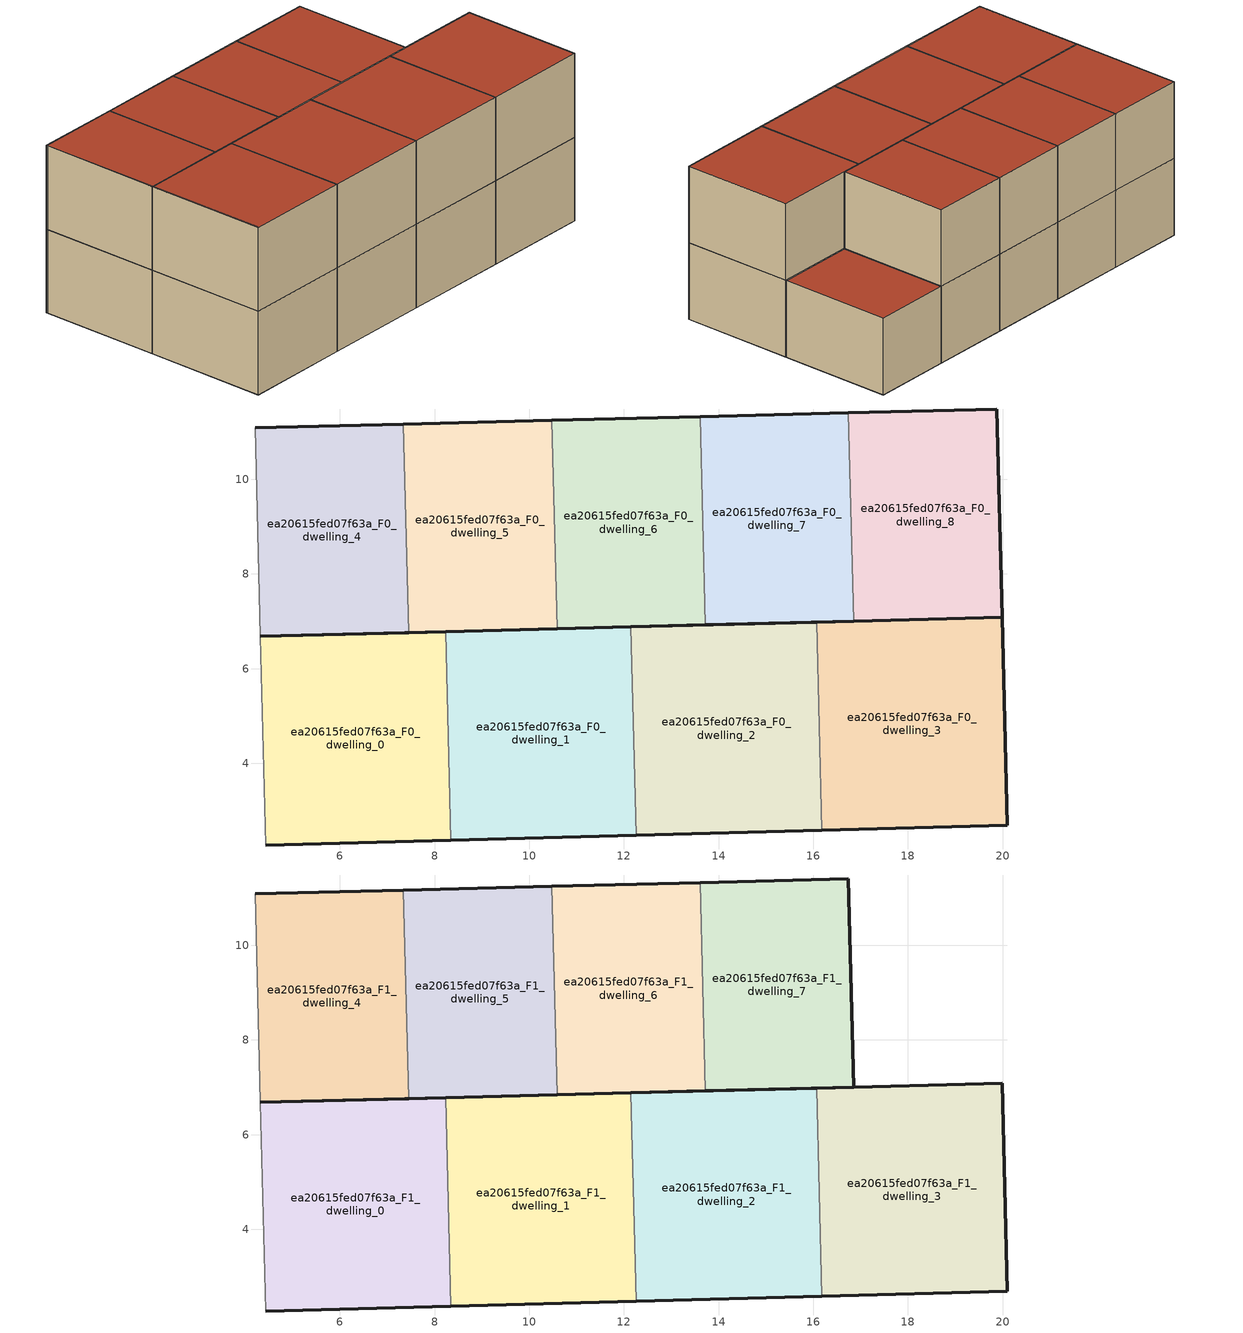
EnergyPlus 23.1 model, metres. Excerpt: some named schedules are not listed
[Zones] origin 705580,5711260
ea20615fed07f63a_F0_dwelling_0
 floor ground (EU_floor_Construction): 8.35,2.38 8.23,6.78 4.32,6.68 4.43,2.27 z0
 wall outside (EU_wall_Construction): 8.35,2.38 4.43,2.27 / 4.32,6.68 8.23,6.78 z0:3
 wall to ea20615fed07f63a_F0_dwelling_1 (EU_wall_Construction): 8.23,6.78 8.35,2.38 z0:3
 wall adiabatic (EU_wall_Construction): 4.43,2.27 4.32,6.68 z0:3
ea20615fed07f63a_F0_dwelling_1
 floor ground (EU_floor_Construction): 12.26,2.48 12.15,6.88 8.23,6.78 8.35,2.38 z0
 wall outside (EU_wall_Construction): 12.26,2.48 8.35,2.38 / 8.23,6.78 12.15,6.88 z0:3
 wall to ea20615fed07f63a_F0_dwelling_2 (EU_wall_Construction): 12.15,6.88 12.26,2.48 z0:3
ea20615fed07f63a_F0_dwelling_2
 floor ground (EU_floor_Construction): 16.18,2.58 16.07,6.98 12.15,6.88 12.26,2.48 z0
 wall outside (EU_wall_Construction): 16.18,2.58 12.26,2.48 / 12.15,6.88 16.07,6.98 z0:3
 wall to ea20615fed07f63a_F0_dwelling_3 (EU_wall_Construction): 16.07,6.98 16.18,2.58 z0:3
ea20615fed07f63a_F0_dwelling_3
 floor ground (EU_floor_Construction): 20.1,2.69 19.99,7.08 16.07,6.98 16.18,2.58 z0
 wall outside (EU_wall_Construction): 16.07,6.98 19.99,7.08 20.1,2.69 16.18,2.58 z0:3
ea20615fed07f63a_F0_dwelling_4
 floor ground (EU_floor_Construction): 7.45,6.76 7.34,11.16 4.21,11.08 4.32,6.68 z0
 wall outside (EU_wall_Construction): 7.45,6.76 4.32,6.68 / 4.21,11.08 7.34,11.16 z0:3
 wall to ea20615fed07f63a_F0_dwelling_5 (EU_wall_Construction): 7.34,11.16 7.45,6.76 z0:3
 wall adiabatic (EU_wall_Construction): 4.32,6.68 4.21,11.08 z0:3
ea20615fed07f63a_F0_dwelling_5
 floor ground (EU_floor_Construction): 10.59,6.84 10.48,11.24 7.34,11.16 7.45,6.76 z0
 wall outside (EU_wall_Construction): 10.59,6.84 7.45,6.76 / 7.34,11.16 10.48,11.24 z0:3
 wall to ea20615fed07f63a_F0_dwelling_6 (EU_wall_Construction): 10.48,11.24 10.59,6.84 z0:3
ea20615fed07f63a_F0_dwelling_6
 floor ground (EU_floor_Construction): 13.72,6.92 13.61,11.33 10.48,11.24 10.59,6.84 z0
 wall outside (EU_wall_Construction): 13.72,6.92 10.59,6.84 / 10.48,11.24 13.61,11.33 z0:3
 wall to ea20615fed07f63a_F0_dwelling_7 (EU_wall_Construction): 13.61,11.33 13.72,6.92 z0:3
ea20615fed07f63a_F0_dwelling_7
 floor ground (EU_floor_Construction): 16.86,7 16.74,11.41 13.61,11.33 13.72,6.92 z0
 wall outside (EU_wall_Construction): 16.86,7 13.72,6.92 / 13.61,11.33 16.74,11.41 z0:3
 wall to ea20615fed07f63a_F0_dwelling_8 (EU_wall_Construction): 16.74,11.41 16.86,7 z0:3
ea20615fed07f63a_F0_dwelling_8
 floor ground (EU_floor_Construction): 19.99,7.08 19.88,11.49 16.74,11.41 16.86,7 z0
 wall outside (EU_wall_Construction): 16.74,11.41 19.88,11.49 19.99,7.08 16.86,7 z0:3
 roof outside (EU_roof_Construction): 19.88,11.49 19.99,7.08 16.86,7 16.74,11.41 z3
ea20615fed07f63a_F1_dwelling_0
 floor to ea20615fed07f63a_F0_dwelling_0 (EU_floor_Construction): 8.35,2.38 8.23,6.78 4.32,6.68 4.43,2.27 z3
 wall outside (EU_wall_Construction): 8.35,2.38 4.43,2.27 / 4.32,6.68 8.23,6.78 z3:6
 wall to ea20615fed07f63a_F1_dwelling_1 (EU_wall_Construction): 8.23,6.78 8.35,2.38 z3:6
 wall adiabatic (EU_wall_Construction): 4.43,2.27 4.32,6.68 z3:6
 roof outside (EU_roof_Construction): 8.23,6.78 8.35,2.38 4.43,2.27 4.32,6.68 z6
ea20615fed07f63a_F1_dwelling_1
 floor to ea20615fed07f63a_F0_dwelling_1 (EU_floor_Construction): 12.26,2.48 12.15,6.88 8.23,6.78 8.35,2.38 z3
 wall outside (EU_wall_Construction): 12.26,2.48 8.35,2.38 / 8.23,6.78 12.15,6.88 z3:6
 wall to ea20615fed07f63a_F1_dwelling_2 (EU_wall_Construction): 12.15,6.88 12.26,2.48 z3:6
 roof outside (EU_roof_Construction): 12.15,6.88 12.26,2.48 8.35,2.38 8.23,6.78 z6
ea20615fed07f63a_F1_dwelling_2
 floor to ea20615fed07f63a_F0_dwelling_2 (EU_floor_Construction): 16.18,2.58 16.07,6.98 12.15,6.88 12.26,2.48 z3
 wall outside (EU_wall_Construction): 16.18,2.58 12.26,2.48 / 12.15,6.88 16.07,6.98 z3:6
 wall to ea20615fed07f63a_F1_dwelling_3 (EU_wall_Construction): 16.07,6.98 16.18,2.58 z3:6
 roof outside (EU_roof_Construction): 16.07,6.98 16.18,2.58 12.26,2.48 12.15,6.88 z6
ea20615fed07f63a_F1_dwelling_3
 floor to ea20615fed07f63a_F0_dwelling_3 (EU_floor_Construction): 20.1,2.69 19.99,7.08 16.07,6.98 16.18,2.58 z3
 wall outside (EU_wall_Construction): 16.07,6.98 19.99,7.08 20.1,2.69 16.18,2.58 z3:6
 roof outside (EU_roof_Construction): 19.99,7.08 20.1,2.69 16.18,2.58 16.07,6.98 z6
ea20615fed07f63a_F1_dwelling_4
 floor to ea20615fed07f63a_F0_dwelling_4 (EU_floor_Construction): 7.45,6.76 7.34,11.16 4.21,11.08 4.32,6.68 z3
 wall outside (EU_wall_Construction): 7.45,6.76 4.32,6.68 / 4.21,11.08 7.34,11.16 z3:6
 wall to ea20615fed07f63a_F1_dwelling_5 (EU_wall_Construction): 7.34,11.16 7.45,6.76 z3:6
 wall adiabatic (EU_wall_Construction): 4.32,6.68 4.21,11.08 z3:6
 roof outside (EU_roof_Construction): 7.34,11.16 7.45,6.76 4.32,6.68 4.21,11.08 z6
ea20615fed07f63a_F1_dwelling_5
 floor to ea20615fed07f63a_F0_dwelling_5 (EU_floor_Construction): 10.59,6.84 10.48,11.24 7.34,11.16 7.45,6.76 z3
 wall outside (EU_wall_Construction): 10.59,6.84 7.45,6.76 / 7.34,11.16 10.48,11.24 z3:6
 wall to ea20615fed07f63a_F1_dwelling_6 (EU_wall_Construction): 10.48,11.24 10.59,6.84 z3:6
 roof outside (EU_roof_Construction): 10.48,11.24 10.59,6.84 7.45,6.76 7.34,11.16 z6
ea20615fed07f63a_F1_dwelling_6
 floor to ea20615fed07f63a_F0_dwelling_6 (EU_floor_Construction): 13.72,6.92 13.61,11.33 10.48,11.24 10.59,6.84 z3
 wall outside (EU_wall_Construction): 13.72,6.92 10.59,6.84 / 10.48,11.24 13.61,11.33 z3:6
 wall to ea20615fed07f63a_F1_dwelling_7 (EU_wall_Construction): 13.61,11.33 13.72,6.92 z3:6
 roof outside (EU_roof_Construction): 13.61,11.33 13.72,6.92 10.59,6.84 10.48,11.24 z6
ea20615fed07f63a_F1_dwelling_7
 floor to ea20615fed07f63a_F0_dwelling_7 (EU_floor_Construction): 16.86,7 16.74,11.41 13.61,11.33 13.72,6.92 z3
 wall outside (EU_wall_Construction): 13.61,11.33 16.74,11.41 16.86,7 13.72,6.92 z3:6
 roof outside (EU_roof_Construction): 16.74,11.41 16.86,7 13.72,6.92 13.61,11.33 z6
shading: 4.21,11.08 4.48,2.27 z0:6
[Building]
EU S2 Campaign: North Axis=0; Terrain=City; Solar Distribution=FullExterior
[Site:Location]
London: Latitude=51.5; Longitude=-0.5; Time Zone=0; Elevation=25
[SizingPeriod:WeatherFileDays]
AnnualSizingPeriod: Begin Month=1; Begin Day of Month=1; End Month=12; End Day of Month=31; Day of Week for Start Day=Monday; Use Weather File Daylight Saving Period=No; Use Weather File Rain and Snow Indicators=No
[MATERIAL]
EU_InternalMass_Material: Roughness=MediumRough; Thickness=0.1; Conductivity=1; Density=1800; Specific Heat=900; Thermal Absorptance=0.9; Solar Absorptance=0.7; Visible Absorptance=0.7
[MATERIAL:NOMASS] Roughness=MediumRough; Thermal Absorptance=0.9; Solar Absorptance=0.7; Visible Absorptance=0.7
Name | Thermal Resistance
EU_wall_NoMass | 1.04674
EU_roof_NoMass | 4.32442
EU_floor_NoMass | 2.04616
[CONSTRUCTION]
EU_wall_Construction: EU_wall_NoMass
EU_roof_Construction: EU_roof_NoMass
EU_floor_Construction: EU_floor_NoMass
EU_InternalMass_Construction: EU_InternalMass_Material
[ZONE] Type=1; Multiplier=1; Ceiling Height=autocalculate; Floor Area=autocalculate; Part of Total Floor Area=Yes
Name | Volume
ea20615fed07f63a_F0_dwelling_0; ea20615fed07f63a_F1_dwelling_0 | 51.7815
ea20615fed07f63a_F0_dwelling_1; ea20615fed07f63a_F1_dwelling_1 | 51.7925
ea20615fed07f63a_F0_dwelling_2; ea20615fed07f63a_F1_dwelling_2 | 51.7837
ea20615fed07f63a_F0_dwelling_3; ea20615fed07f63a_F1_dwelling_3 | 51.7749
ea20615fed07f63a_F0_dwelling_4; ea20615fed07f63a_F1_dwelling_4 | 41.4265
ea20615fed07f63a_F0_dwelling_5; ea20615fed07f63a_F1_dwelling_5 | 41.4272
ea20615fed07f63a_F0_dwelling_6; ea20615fed07f63a_F1_dwelling_6 | 41.4258
ea20615fed07f63a_F0_dwelling_7; ea20615fed07f63a_F1_dwelling_7 | 41.4243
ea20615fed07f63a_F0_dwelling_8 | 41.4375
[INTERNALMASS] Construction=EU_InternalMass_Construction
Name | Zone or ZoneList | Surface Area
ea20615fed07f63a_F0_dwelling_0_EU_InternalMass | ea20615fed07f63a_F0_dwelling_0 | 17.2605
ea20615fed07f63a_F0_dwelling_1_EU_InternalMass | ea20615fed07f63a_F0_dwelling_1 | 17.2639
ea20615fed07f63a_F0_dwelling_2_EU_InternalMass | ea20615fed07f63a_F0_dwelling_2 | 17.2612
ea20615fed07f63a_F0_dwelling_3_EU_InternalMass | ea20615fed07f63a_F0_dwelling_3 | 17.2584
ea20615fed07f63a_F0_dwelling_4_EU_InternalMass | ea20615fed07f63a_F0_dwelling_4 | 13.8087
ea20615fed07f63a_F0_dwelling_5_EU_InternalMass | ea20615fed07f63a_F0_dwelling_5 | 13.8093
ea20615fed07f63a_F0_dwelling_6_EU_InternalMass | ea20615fed07f63a_F0_dwelling_6 | 13.8087
ea20615fed07f63a_F0_dwelling_7_EU_InternalMass | ea20615fed07f63a_F0_dwelling_7 | 13.808
ea20615fed07f63a_F0_dwelling_8_EU_InternalMass | ea20615fed07f63a_F0_dwelling_8 | 13.8124
ea20615fed07f63a_F1_dwelling_0_EU_InternalMass | ea20615fed07f63a_F1_dwelling_0 | 17.2612
ea20615fed07f63a_F1_dwelling_1_EU_InternalMass | ea20615fed07f63a_F1_dwelling_1 | 17.2585
ea20615fed07f63a_F1_dwelling_2_EU_InternalMass | ea20615fed07f63a_F1_dwelling_2 | 17.2644
ea20615fed07f63a_F1_dwelling_3_EU_InternalMass | ea20615fed07f63a_F1_dwelling_3 | 17.2656
ea20615fed07f63a_F1_dwelling_4_EU_InternalMass | ea20615fed07f63a_F1_dwelling_4 | 17.2574
ea20615fed07f63a_F1_dwelling_5_EU_InternalMass | ea20615fed07f63a_F1_dwelling_5 | 17.2585
ea20615fed07f63a_F1_dwelling_6_EU_InternalMass | ea20615fed07f63a_F1_dwelling_6 | 17.2615
ea20615fed07f63a_F1_dwelling_7_EU_InternalMass | ea20615fed07f63a_F1_dwelling_7 | 17.2624
[OTHEREQUIPMENT] Fuel Type=Electricity; Design Level Calculation Method=Watts/Area; Power per Zone Floor Area=1; Fraction Latent=0; Fraction Radiant=0; Fraction Lost=0; Carbon Dioxide Generation Rate=0; EndUse Subcategory=EU_Step8_InternalGains
Name | Zone or ZoneList or Space or SpaceList | Schedule
EU_Step8_InternalGain_ea20615fed07f63a_F0_dwelling_0_f000 | ea20615fed07f63a_F0_dwelling_0 | EU_Step8_GainSchedule_ea20615fed07f63a_F0_dwelling_0_f000
EU_Step8_InternalGain_ea20615fed07f63a_F0_dwelling_1_f000 | ea20615fed07f63a_F0_dwelling_1 | EU_Step8_GainSchedule_ea20615fed07f63a_F0_dwelling_1_f000
EU_Step8_InternalGain_ea20615fed07f63a_F0_dwelling_2_f000 | ea20615fed07f63a_F0_dwelling_2 | EU_Step8_GainSchedule_ea20615fed07f63a_F0_dwelling_2_f000
EU_Step8_InternalGain_ea20615fed07f63a_F0_dwelling_3_f000 | ea20615fed07f63a_F0_dwelling_3 | EU_Step8_GainSchedule_ea20615fed07f63a_F0_dwelling_3_f000
EU_Step8_InternalGain_ea20615fed07f63a_F0_dwelling_4_f000 | ea20615fed07f63a_F0_dwelling_4 | EU_Step8_GainSchedule_ea20615fed07f63a_F0_dwelling_4_f000
EU_Step8_InternalGain_ea20615fed07f63a_F0_dwelling_5_f000 | ea20615fed07f63a_F0_dwelling_5 | EU_Step8_GainSchedule_ea20615fed07f63a_F0_dwelling_5_f000
EU_Step8_InternalGain_ea20615fed07f63a_F0_dwelling_6_f000 | ea20615fed07f63a_F0_dwelling_6 | EU_Step8_GainSchedule_ea20615fed07f63a_F0_dwelling_6_f000
EU_Step8_InternalGain_ea20615fed07f63a_F0_dwelling_7_f000 | ea20615fed07f63a_F0_dwelling_7 | EU_Step8_GainSchedule_ea20615fed07f63a_F0_dwelling_7_f000
EU_Step8_InternalGain_ea20615fed07f63a_F0_dwelling_8_f000 | ea20615fed07f63a_F0_dwelling_8 | EU_Step8_GainSchedule_ea20615fed07f63a_F0_dwelling_8_f000
EU_Step8_InternalGain_ea20615fed07f63a_F1_dwelling_0_f000 | ea20615fed07f63a_F1_dwelling_0 | EU_Step8_GainSchedule_ea20615fed07f63a_F1_dwelling_0_f000
EU_Step8_InternalGain_ea20615fed07f63a_F1_dwelling_1_f000 | ea20615fed07f63a_F1_dwelling_1 | EU_Step8_GainSchedule_ea20615fed07f63a_F1_dwelling_1_f000
EU_Step8_InternalGain_ea20615fed07f63a_F1_dwelling_2_f000 | ea20615fed07f63a_F1_dwelling_2 | EU_Step8_GainSchedule_ea20615fed07f63a_F1_dwelling_2_f000
EU_Step8_InternalGain_ea20615fed07f63a_F1_dwelling_3_f000 | ea20615fed07f63a_F1_dwelling_3 | EU_Step8_GainSchedule_ea20615fed07f63a_F1_dwelling_3_f000
EU_Step8_InternalGain_ea20615fed07f63a_F1_dwelling_4_f000 | ea20615fed07f63a_F1_dwelling_4 | EU_Step8_GainSchedule_ea20615fed07f63a_F1_dwelling_4_f000
EU_Step8_InternalGain_ea20615fed07f63a_F1_dwelling_5_f000 | ea20615fed07f63a_F1_dwelling_5 | EU_Step8_GainSchedule_ea20615fed07f63a_F1_dwelling_5_f000
EU_Step8_InternalGain_ea20615fed07f63a_F1_dwelling_6_f000 | ea20615fed07f63a_F1_dwelling_6 | EU_Step8_GainSchedule_ea20615fed07f63a_F1_dwelling_6_f000
EU_Step8_InternalGain_ea20615fed07f63a_F1_dwelling_7_f000 | ea20615fed07f63a_F1_dwelling_7 | EU_Step8_GainSchedule_ea20615fed07f63a_F1_dwelling_7_f000
[ZONEVENTILATION:DESIGNFLOWRATE] Schedule=EU_AlwaysOn; Design Flow Rate Calculation Method=AirChanges/Hour; Air Changes per Hour=0.488719; Ventilation Type=Natural; Fan Pressure Rise=0; Fan Total Efficiency=1; Constant Term Coefficient=1; Temperature Term Coefficient=0; Velocity Term Coefficient=0; Velocity Squared Term Coefficient=0; Minimum Indoor Temperature=-100; Maximum Indoor Temperature=100; Delta Temperature=-100; Minimum Outdoor Temperature=-100; Maximum Outdoor Temperature=100; Maximum Wind Speed=40
Name | Zone or ZoneList or Space or SpaceList
EU_ConstantAir_ea20615fed07f63a_F0_dwelling_0 | ea20615fed07f63a_F0_dwelling_0
EU_ConstantAir_ea20615fed07f63a_F0_dwelling_1 | ea20615fed07f63a_F0_dwelling_1
EU_ConstantAir_ea20615fed07f63a_F0_dwelling_2 | ea20615fed07f63a_F0_dwelling_2
EU_ConstantAir_ea20615fed07f63a_F0_dwelling_3 | ea20615fed07f63a_F0_dwelling_3
EU_ConstantAir_ea20615fed07f63a_F0_dwelling_4 | ea20615fed07f63a_F0_dwelling_4
EU_ConstantAir_ea20615fed07f63a_F0_dwelling_5 | ea20615fed07f63a_F0_dwelling_5
EU_ConstantAir_ea20615fed07f63a_F0_dwelling_6 | ea20615fed07f63a_F0_dwelling_6
EU_ConstantAir_ea20615fed07f63a_F0_dwelling_7 | ea20615fed07f63a_F0_dwelling_7
EU_ConstantAir_ea20615fed07f63a_F0_dwelling_8 | ea20615fed07f63a_F0_dwelling_8
EU_ConstantAir_ea20615fed07f63a_F1_dwelling_0 | ea20615fed07f63a_F1_dwelling_0
EU_ConstantAir_ea20615fed07f63a_F1_dwelling_1 | ea20615fed07f63a_F1_dwelling_1
EU_ConstantAir_ea20615fed07f63a_F1_dwelling_2 | ea20615fed07f63a_F1_dwelling_2
EU_ConstantAir_ea20615fed07f63a_F1_dwelling_3 | ea20615fed07f63a_F1_dwelling_3
EU_ConstantAir_ea20615fed07f63a_F1_dwelling_4 | ea20615fed07f63a_F1_dwelling_4
EU_ConstantAir_ea20615fed07f63a_F1_dwelling_5 | ea20615fed07f63a_F1_dwelling_5
EU_ConstantAir_ea20615fed07f63a_F1_dwelling_6 | ea20615fed07f63a_F1_dwelling_6
EU_ConstantAir_ea20615fed07f63a_F1_dwelling_7 | ea20615fed07f63a_F1_dwelling_7
[HVACTEMPLATE:THERMOSTAT] Constant Heating Setpoint=20; Constant Cooling Setpoint=50
EU_HeatOnly_ea20615fed07f63a_F0_dwelling_0; EU_HeatOnly_ea20615fed07f63a_F0_dwelling_1; EU_HeatOnly_ea20615fed07f63a_F0_dwelling_2; EU_HeatOnly_ea20615fed07f63a_F0_dwelling_3; EU_HeatOnly_ea20615fed07f63a_F0_dwelling_4; EU_HeatOnly_ea20615fed07f63a_F0_dwelling_5; EU_HeatOnly_ea20615fed07f63a_F0_dwelling_6; EU_HeatOnly_ea20615fed07f63a_F0_dwelling_7; EU_HeatOnly_ea20615fed07f63a_F0_dwelling_8; EU_HeatOnly_ea20615fed07f63a_F1_dwelling_0; EU_HeatOnly_ea20615fed07f63a_F1_dwelling_1; EU_HeatOnly_ea20615fed07f63a_F1_dwelling_2; EU_HeatOnly_ea20615fed07f63a_F1_dwelling_3; EU_HeatOnly_ea20615fed07f63a_F1_dwelling_4; EU_HeatOnly_ea20615fed07f63a_F1_dwelling_5; EU_HeatOnly_ea20615fed07f63a_F1_dwelling_6; EU_HeatOnly_ea20615fed07f63a_F1_dwelling_7
[HVACTEMPLATE:ZONE:IDEALLOADSAIRSYSTEM] System Availability Schedule=EU_AlwaysOn; Maximum Heating Supply Air Temperature=50; Minimum Cooling Supply Air Temperature=13; Maximum Heating Supply Air Humidity Ratio=0.0156; Minimum Cooling Supply Air Humidity Ratio=0.0077; Heating Limit=NoLimit; Cooling Limit=NoLimit; Heating Availability Schedule=EU_AlwaysOn; Cooling Availability Schedule=EU_CoolingOff; Dehumidification Control Type=ConstantSensibleHeatRatio; Cooling Sensible Heat Ratio=0.7; Dehumidification Setpoint=60; Humidification Control Type=None; Humidification Setpoint=30; Outdoor Air Method=None; Outdoor Air Flow Rate per Person=0.00944; Outdoor Air Flow Rate per Zone Floor Area=0; Outdoor Air Flow Rate per Zone=0; Demand Controlled Ventilation Type=None; Outdoor Air Economizer Type=NoEconomizer; Heat Recovery Type=None; Sensible Heat Recovery Effectiveness=0.7; Latent Heat Recovery Effectiveness=0.65
Name | Template Thermostat
ea20615fed07f63a_F0_dwelling_0 | EU_HeatOnly_ea20615fed07f63a_F0_dwelling_0
ea20615fed07f63a_F0_dwelling_1 | EU_HeatOnly_ea20615fed07f63a_F0_dwelling_1
ea20615fed07f63a_F0_dwelling_2 | EU_HeatOnly_ea20615fed07f63a_F0_dwelling_2
ea20615fed07f63a_F0_dwelling_3 | EU_HeatOnly_ea20615fed07f63a_F0_dwelling_3
ea20615fed07f63a_F0_dwelling_4 | EU_HeatOnly_ea20615fed07f63a_F0_dwelling_4
ea20615fed07f63a_F0_dwelling_5 | EU_HeatOnly_ea20615fed07f63a_F0_dwelling_5
ea20615fed07f63a_F0_dwelling_6 | EU_HeatOnly_ea20615fed07f63a_F0_dwelling_6
ea20615fed07f63a_F0_dwelling_7 | EU_HeatOnly_ea20615fed07f63a_F0_dwelling_7
ea20615fed07f63a_F0_dwelling_8 | EU_HeatOnly_ea20615fed07f63a_F0_dwelling_8
ea20615fed07f63a_F1_dwelling_0 | EU_HeatOnly_ea20615fed07f63a_F1_dwelling_0
ea20615fed07f63a_F1_dwelling_1 | EU_HeatOnly_ea20615fed07f63a_F1_dwelling_1
ea20615fed07f63a_F1_dwelling_2 | EU_HeatOnly_ea20615fed07f63a_F1_dwelling_2
ea20615fed07f63a_F1_dwelling_3 | EU_HeatOnly_ea20615fed07f63a_F1_dwelling_3
ea20615fed07f63a_F1_dwelling_4 | EU_HeatOnly_ea20615fed07f63a_F1_dwelling_4
ea20615fed07f63a_F1_dwelling_5 | EU_HeatOnly_ea20615fed07f63a_F1_dwelling_5
ea20615fed07f63a_F1_dwelling_6 | EU_HeatOnly_ea20615fed07f63a_F1_dwelling_6
ea20615fed07f63a_F1_dwelling_7 | EU_HeatOnly_ea20615fed07f63a_F1_dwelling_7
